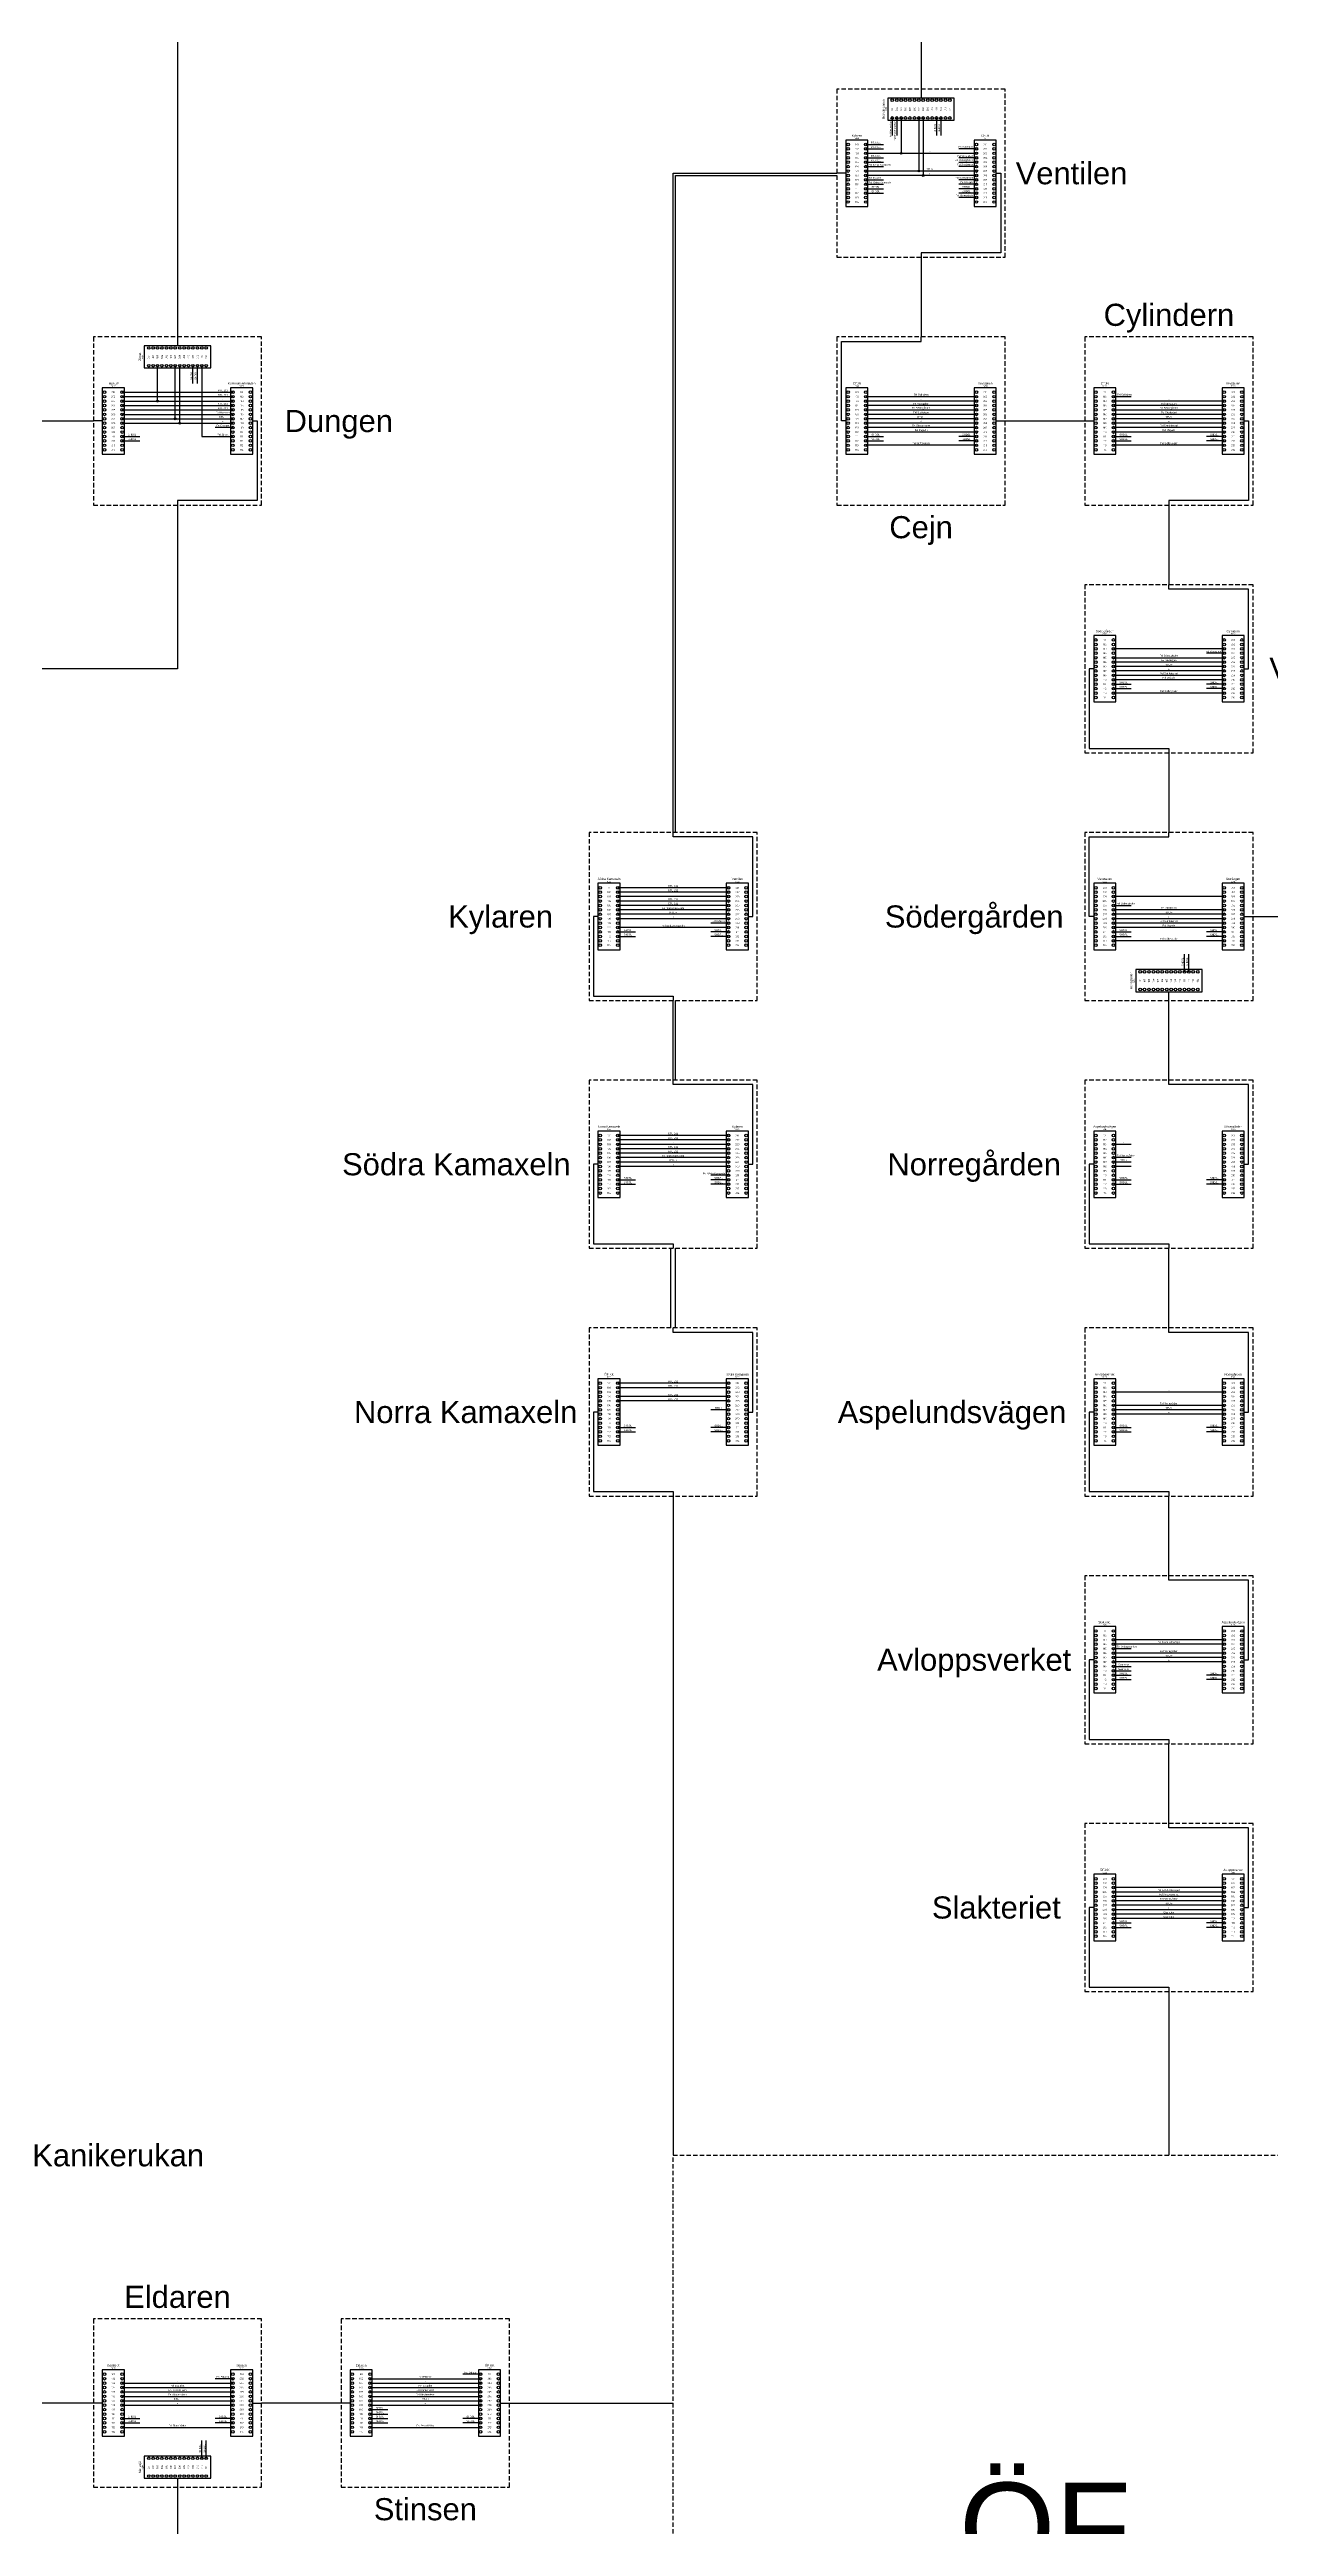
# Model space of a CAD drawing. Header units: millimetres. Extents: x -2095 to 4, y -833 to 1125.
# Drawn here: x -1035 to -759, y -106 to 454 of the extents above; entities that cross this region are included whole.
import ezdxf
from ezdxf.enums import TextEntityAlignment as Align

# ---------------------------------------------------------------- set-up
doc = ezdxf.new("R2010")
doc.units = ezdxf.units.MM
doc.header["$MEASUREMENT"] = 0
doc.linetypes.add('DASHEDX2', pattern=[1.5, 1, -0.5])
for name, color, linetype in [('FEL', 1, 'Continuous'), ('FELSIGNAL KABEL', 1, 'Continuous'), ('Infotext', 7, 'Continuous'), ('Linje', 7, 'Continuous'), ('MINUS', 7, 'Continuous'), ('Ovrigt', 7, 'Continuous'), ('Plint', 7, 'Continuous'), ('PLUS', 7, 'Continuous'), ('RTU KABEL', 5, 'Continuous'), ('RTU+', 7, 'Continuous'), ('RTU211', 5, 'Continuous'), ('SENEA', 3, 'Continuous'), ('Station', 7, 'DASHEDX2')]:
    doc.layers.add(name, color=color, linetype=linetype)
doc.styles.add('plintnummer', font='iso.shx')
doc.styles.get("Standard").update_dxf_attribs({"font": 'arial.ttf'})

# ---------------------------------------------------------------- blocks, each defined once
blk = doc.blocks.new('stn4')
blk.add_lwpolyline([(-19, -19), (19, -19), (19, 19), (-19, 19)], close=True)
blk.add_attdef('STATIONSNAMN', text='', height=5).set_placement((0, -24), align=Align.MIDDLE_CENTER)
blk = doc.blocks.new('fstn')
blk.add_lwpolyline([(0, 168), (168, 168), (168, 0), (0, 0)], close=True)
blk.add_attdef('FÖRDELNINGSSTATION', text='', height=20).set_placement((84, 84), align=Align.MIDDLE_CENTER)
blk = doc.blocks.new('*U4')
for p, q in [((5, 15), (0, 15)), ((0, 15), (0, 0)), ((5, 0), (5, 15)), ((0, 0), (5, 0))]:
    blk.add_line(p, q)
for centre in [(0.5, 14), (0.5, 13), (0.5, 12), (0.5, 11), (4.5, 14), (4.5, 13), (4.5, 12), (4.5, 11), (0.5, 10), (0.5, 9), (0.5, 8), (0.5, 7), (0.5, 6), (4.5, 10), (4.5, 9), (4.5, 8), (4.5, 7), (4.5, 6), (0.5, 5), (0.5, 4), (0.5, 3), (0.5, 2), (0.5, 1), (4.5, 5), (4.5, 4), (4.5, 3), (4.5, 2), (4.5, 1)]:
    blk.add_circle(centre, 0.3)
at = {"lineweight": 5, "char_height": 0.4, "attachment_point": 5, "style": 'plintnummer'}
for s, insert in [('104', (2.5, 11)), ('103', (2.5, 12)), ('102', (2.5, 13)), ('101', (2.5, 14)), ('108', (2.5, 7)), ('105', (2.5, 10)), ('106', (2.5, 9)), ('107', (2.5, 8)), ('109', (2.5, 6)), ('114', (2.5, 1)), ('110', (2.5, 5)), ('112', (2.5, 3)), ('113', (2.5, 2)), ('111', (2.5, 4))]:
    blk.add_mtext_dynamic_manual_height_columns(s, width=1.4076, gutter_width=1, heights=[0], dxfattribs=dict(at, insert=insert))
for tag, height, p in [('KABELNUMMER', 0.3, (2.5, 15.4)), ('TILL', 0.5, (2.5, 16))]:
    blk.add_attdef(tag, text='', height=height).set_placement(p, align=Align.MIDDLE_CENTER)
blk = doc.blocks.new('*U5')
for p, q in [((5, 15), (0, 15)), ((0, 15), (0, 0)), ((5, 0), (5, 15)), ((0, 0), (5, 0))]:
    blk.add_line(p, q)
for centre in [(0.5, 14), (0.5, 13), (0.5, 12), (0.5, 11), (4.5, 14), (4.5, 13), (4.5, 12), (4.5, 11), (0.5, 10), (0.5, 9), (0.5, 8), (0.5, 7), (0.5, 6), (4.5, 10), (4.5, 9), (4.5, 8), (4.5, 7), (4.5, 6), (0.5, 5), (0.5, 4), (0.5, 3), (0.5, 2), (0.5, 1), (4.5, 5), (4.5, 4), (4.5, 3), (4.5, 2), (4.5, 1)]:
    blk.add_circle(centre, 0.3)
at = {"lineweight": 5, "char_height": 0.4, "attachment_point": 5, "style": 'plintnummer'}
for s, insert in [('204', (2.5, 11)), ('203', (2.5, 12)), ('202', (2.5, 13)), ('201', (2.5, 14)), ('208', (2.5, 7)), ('205', (2.5, 10)), ('206', (2.5, 9)), ('207', (2.5, 8)), ('209', (2.5, 6)), ('214', (2.5, 1)), ('210', (2.5, 5)), ('212', (2.5, 3)), ('213', (2.5, 2)), ('211', (2.5, 4))]:
    blk.add_mtext_dynamic_manual_height_columns(s, width=1.4076, gutter_width=1, heights=[0], dxfattribs=dict(at, insert=insert))
for tag, height, p in [('KABELNUMMER', 0.3, (2.5, 15.4)), ('TILL', 0.5, (2.5, 16))]:
    blk.add_attdef(tag, text='', height=height).set_placement(p, align=Align.MIDDLE_CENTER)
blk = doc.blocks.new('*U8')
for p, q in [((5, 15), (0, 15)), ((0, 15), (0, 0)), ((5, 0), (5, 15)), ((0, 0), (5, 0))]:
    blk.add_line(p, q)
for centre in [(0.5, 14), (0.5, 13), (0.5, 12), (0.5, 11), (4.5, 14), (4.5, 13), (4.5, 12), (4.5, 11), (0.5, 10), (0.5, 9), (0.5, 8), (0.5, 7), (0.5, 6), (4.5, 10), (4.5, 9), (4.5, 8), (4.5, 7), (4.5, 6), (0.5, 5), (0.5, 4), (0.5, 3), (0.5, 2), (0.5, 1), (4.5, 5), (4.5, 4), (4.5, 3), (4.5, 2), (4.5, 1)]:
    blk.add_circle(centre, 0.3)
at = {"lineweight": 5, "char_height": 0.4, "attachment_point": 5, "style": 'plintnummer'}
for s, insert in [('304', (2.5, 11)), ('302', (2.5, 13)), ('303', (2.5, 12)), ('301', (2.5, 14)), ('308', (2.5, 7)), ('309', (2.5, 6)), ('305', (2.5, 10)), ('306', (2.5, 9)), ('307', (2.5, 8)), ('314', (2.5, 1)), ('313', (2.5, 2)), ('310', (2.5, 5)), ('312', (2.5, 3)), ('311', (2.5, 4))]:
    blk.add_mtext_dynamic_manual_height_columns(s, width=1.4076, gutter_width=1, heights=[0], dxfattribs=dict(at, insert=insert))
for tag, height, p in [('KABELNUMMER', 0.3, (2.5, 15.4)), ('TILL', 0.5, (2.5, 16))]:
    blk.add_attdef(tag, text='', height=height).set_placement(p, align=Align.MIDDLE_CENTER)
blk = doc.blocks.new('bygel')
h = blk.add_hatch(color=256)
h.dxf.hatch_style = 1
h.paths.add_polyline_path([(0.2, 0, 1), (-0.2, 0, 1)])
blk.add_circle((0, 0), 0.2)

msp = doc.modelspace()

# ---------------------------------------------------------------- linework, layer by layer
at = {"layer": 'FEL'}
for points in [[(-844.24, 438.49), (-844.24, 434.49)], [(-843.24, 438.49), (-843.24, 434.49)], [(-825.24, 431.49), (-829.24, 431.49)], [(-850.24, 427.49), (-846.24, 427.49)], [(-825.24, 429.49), (-829.24, 429.49)], [(-829.24, 428.49), (-825.24, 428.49)], [(-825.24, 427.49), (-829.24, 427.49)], [(-850.24, 424.49), (-846.24, 424.49)], [(-850.24, 423.49), (-846.24, 423.49)], [(-825.24, 424.49), (-829.24, 424.49)], [(-825.24, 423.49), (-829.24, 423.49)], [(-825.24, 420.49), (-829.24, 420.49)], [(-1000.24, 382.49), (-1000.24, 366.49), (-993.24, 366.49)], [(-850.24, 375.49), (-825.24, 375.49)], [(-794.24, 375.49), (-790.24, 375.49)], [(-1018.24, 371.49), (-993.24, 371.49)], [(-825.24, 373.49), (-850.24, 373.49)], [(-850.24, 372.49), (-825.24, 372.49)], [(-825.24, 371.49), (-850.24, 371.49)], [(-769.24, 373.49), (-794.24, 373.49)], [(-794.24, 372.49), (-769.24, 372.49)], [(-769.24, 371.49), (-794.24, 371.49)], [(-993.24, 368.49), (-997.24, 368.49)], [(-825.24, 368.49), (-850.24, 368.49)], [(-825.24, 367.49), (-850.24, 367.49)], [(-825.24, 364.49), (-850.24, 364.49)], [(-769.24, 368.49), (-794.24, 368.49)], [(-769.24, 367.49), (-794.24, 367.49)], [(-769.24, 364.49), (-794.24, 364.49)], [(-794.24, 316.49), (-769.24, 316.49)], [(-769.24, 315.49), (-794.24, 315.49)], [(-769.24, 317.49), (-773.24, 317.49)], [(-769.24, 312.49), (-794.24, 312.49)], [(-769.24, 311.49), (-794.24, 311.49)], [(-769.24, 308.49), (-794.24, 308.49)], [(-881.24, 259.49), (-906.24, 259.49)], [(-794.24, 260.49), (-790.24, 260.49)], [(-769.24, 259.49), (-794.24, 259.49)], [(-881.24, 255.49), (-906.24, 255.49)], [(-881.24, 256.49), (-885.24, 256.49)], [(-769.24, 256.49), (-794.24, 256.49)], [(-769.24, 255.49), (-794.24, 255.49)], [(-769.24, 252.49), (-794.24, 252.49)], [(-881.24, 203.49), (-906.24, 203.49)], [(-790.24, 203.49), (-794.24, 203.49)], [(-881.24, 199.49), (-885.24, 199.49)], [(-769.24, 147.49), (-794.24, 147.49)], [(-769.24, 93.49), (-794.24, 93.49)], [(-790.24, 92.49), (-794.24, 92.49)], [(-769.24, 91.49), (-794.24, 91.49)], [(-769.24, 37.49), (-794.24, 37.49)], [(-769.24, 36.49), (-794.24, 36.49)], [(-769.24, 35.49), (-794.24, 35.49)], [(-993.24, -72.51), (-997.24, -72.51)], [(-962.24, -72.51), (-937.24, -72.51)], [(-937.24, -71.51), (-941.24, -71.51)], [(-1018.24, -74.51), (-993.24, -74.51)], [(-1018.24, -75.51), (-993.24, -75.51)], [(-1018.24, -76.51), (-993.24, -76.51)], [(-962.24, -74.51), (-937.24, -74.51)], [(-962.24, -75.51), (-937.24, -75.51)], [(-962.24, -76.51), (-937.24, -76.51)], [(-1018.24, -83.51), (-993.24, -83.51)], [(-962.24, -83.51), (-937.24, -83.51)]]:
    msp.add_lwpolyline(points, dxfattribs=at)
at = {"layer": 'FELSIGNAL KABEL'}
for points in [[(-893.74, 276.99), (-893.74, 425.99), (-856.74, 425.99)], [(-837.74, 406.99), (-837.74, 388.99)], [(-818.74, 369.99), (-800.74, 369.99)], [(-781.74, 350.99), (-781.74, 332.99)], [(-781.74, 294.99), (-781.74, 276.99)], [(-762.74, 257.99), (-688.74, 257.99)], [(-893.74, 220.99), (-893.74, 238.99)], [(-894.24, 164.99), (-894.24, 182.99)], [(-781.74, 164.99), (-781.74, 182.99)], [(-781.74, 108.99), (-781.74, 126.99)], [(-781.74, 52.99), (-781.74, 70.99)], [(-781.74, 14.99), (-781.74, -22.01)]]:
    msp.add_lwpolyline(points, dxfattribs=at)
at = {"layer": 'Linje'}
for points in [[(-837.74, 574.99), (-837.74, 444.99)], [(-1005.74, 462.99), (-1005.74, 388.99)], [(-837.74, 444.99), (-837.74, 442.99)], [(-854.74, 425.99), (-856.74, 425.99)], [(-820.74, 425.99), (-819.74, 425.99), (-819.74, 407.99), (-837.74, 407.99), (-837.74, 406.99)], [(-1005.74, 388.99), (-1005.74, 386.99)], [(-854.74, 369.99), (-855.74, 369.99), (-855.74, 387.99), (-837.74, 387.99), (-837.74, 388.99)], [(-1098.74, 369.99), (-1024.74, 369.99)], [(-1022.74, 369.99), (-1024.74, 369.99)], [(-988.74, 369.99), (-987.74, 369.99), (-987.74, 351.99), (-1005.74, 351.99), (-1005.74, 350.99)], [(-820.74, 369.99), (-818.74, 369.99)], [(-800.74, 369.99), (-798.74, 369.99)], [(-764.74, 369.99), (-763.74, 369.99), (-763.74, 351.99), (-781.74, 351.99), (-781.74, 350.99)], [(-1005.74, 350.99), (-1005.74, 313.99), (-1098.74, 313.99)], [(-764.74, 313.99), (-763.74, 313.99), (-763.74, 331.99), (-781.74, 331.99), (-781.74, 332.99)], [(-798.74, 313.99), (-799.74, 313.99), (-799.74, 295.99), (-781.74, 295.99), (-781.74, 294.99)], [(-876.74, 257.99), (-875.74, 257.99), (-875.74, 275.99), (-893.74, 275.99), (-893.74, 276.99)], [(-798.74, 257.99), (-799.74, 257.99), (-799.74, 275.99), (-781.74, 275.99), (-781.74, 276.99)], [(-910.74, 257.99), (-911.74, 257.99), (-911.74, 239.99), (-893.74, 239.99), (-893.74, 238.99)], [(-764.74, 257.99), (-762.74, 257.99)], [(-781.74, 238.99), (-781.74, 240.99)], [(-781.74, 220.99), (-781.74, 238.99)], [(-876.74, 201.99), (-875.74, 201.99), (-875.74, 219.99), (-893.74, 219.99), (-893.74, 220.99)], [(-764.74, 201.99), (-763.74, 201.99), (-763.74, 219.99), (-781.74, 219.99), (-781.74, 220.99)], [(-910.74, 201.99), (-911.74, 201.99), (-911.74, 183.99), (-893.74, 183.99), (-893.74, 182.99)], [(-798.74, 201.99), (-799.74, 201.99), (-799.74, 183.99), (-781.74, 183.99), (-781.74, 182.99)], [(-876.74, 145.99), (-875.74, 145.99), (-875.74, 163.99), (-893.74, 163.99), (-893.74, 164.99)], [(-764.74, 145.99), (-763.74, 145.99), (-763.74, 163.99), (-781.74, 163.99), (-781.74, 164.99)], [(-910.74, 145.99), (-911.74, 145.99), (-911.74, 127.99), (-893.74, 127.99), (-893.74, 126.99)], [(-798.74, 145.99), (-799.74, 145.99), (-799.74, 127.99), (-781.74, 127.99), (-781.74, 126.99)], [(-764.74, 89.99), (-763.74, 89.99), (-763.74, 107.99), (-781.74, 107.99), (-781.74, 108.99)], [(-798.74, 89.99), (-799.74, 89.99), (-799.74, 71.99), (-781.74, 71.99), (-781.74, 70.99)], [(-764.74, 33.99), (-763.74, 33.99), (-763.74, 51.99), (-781.74, 51.99), (-781.74, 52.99)], [(-798.74, 33.99), (-799.74, 33.99), (-799.74, 15.99), (-781.74, 15.99), (-781.74, 14.99)], [(-1024.74, -78.01), (-1042.74, -78.01)], [(-1022.74, -78.01), (-1024.74, -78.01)], [(-1005.74, -78.01), (-1005.74, -78.01)], [(-988.74, -78.01), (-986.74, -78.01)], [(-968.74, -78.01), (-986.74, -78.01)], [(-966.74, -78.01), (-968.74, -78.01)], [(-949.74, -78.01), (-949.74, -78.01)], [(-932.74, -78.01), (-930.74, -78.01)], [(-930.74, -78.01), (-893.74, -78.01)], [(-1005.74, -95.01), (-1005.74, -97.01)], [(-1005.74, -97.01), (-1005.74, -115.01)]]:
    msp.add_lwpolyline(points, dxfattribs=at)
for points in [[(-1005.74, 369.99), (-1005.74, 369.99)], [(-837.74, 369.99), (-837.74, 369.99)]]:
    msp.add_lwpolyline(points, close=True, dxfattribs=at)
at = {"layer": 'MINUS'}
for points in [[(-842.24, 438.49), (-842.24, 430.49)], [(-825.24, 430.49), (-850.24, 430.49)], [(-1010.24, 374.49), (-1010.24, 382.49)], [(-1018.24, 374.49), (-993.23, 374.49)], [(-825.24, 374.49), (-850.24, 374.49)], [(-769.24, 374.49), (-794.24, 374.49)], [(-769.24, 318.49), (-794.24, 318.49)], [(-881.24, 262.49), (-906.24, 262.49)], [(-769.24, 262.49), (-794.24, 262.49)], [(-881.24, 206.49), (-906.24, 206.49)], [(-790.24, 206.49), (-794.24, 206.49)], [(-769.24, 150.49), (-794.24, 150.49)], [(-769.24, 94.49), (-794.24, 94.49)], [(-769.24, 38.49), (-794.24, 38.49)], [(-1018.24, -73.51), (-993.23, -73.51)], [(-962.24, -73.51), (-937.23, -73.51)]]:
    msp.add_lwpolyline(points, dxfattribs=at)
at = {"layer": 'Ovrigt'}
for points in [[(-794.24, 88.49), (-790.24, 88.49)], [(-794.24, 87.49), (-790.24, 87.49)], [(-769.24, 32.49), (-794.24, 32.49)], [(-769.24, 31.49), (-794.24, 31.49)]]:
    msp.add_lwpolyline(points, dxfattribs=at)
at = {"layer": 'PLUS'}
for points in [[(-837.24, 438.49), (-837.24, 425.49)], [(-825.24, 425.49), (-850.24, 425.49)], [(-1005.24, 369.49), (-1005.24, 382.49)], [(-1018.24, 369.49), (-993.23, 369.49)], [(-825.24, 369.49), (-850.24, 369.49)], [(-769.24, 369.49), (-794.24, 369.49)], [(-769.24, 313.49), (-794.24, 313.49)], [(-881.24, 257.49), (-906.24, 257.49)], [(-769.24, 257.49), (-794.24, 257.49)], [(-881.24, 201.49), (-906.24, 201.49)], [(-790.24, 201.49), (-794.24, 201.49)], [(-769.24, 145.49), (-794.24, 145.49)], [(-769.24, 89.49), (-794.24, 89.49)], [(-769.24, 33.49), (-794.24, 33.49)], [(-1018.24, -78.51), (-993.23, -78.51)], [(-962.24, -78.51), (-937.23, -78.51)]]:
    msp.add_lwpolyline(points, dxfattribs=at)
at = {"layer": 'RTU KABEL'}
for points in [[(-893.24, 276.99), (-893.24, 425.49), (-856.74, 425.49)], [(-893.24, 220.99), (-893.24, 238.99)], [(-893.24, 164.99), (-893.24, 182.99)], [(-893.74, 126.99), (-893.74, -22.01)]]:
    msp.add_lwpolyline(points, dxfattribs=at)
at = {"layer": 'RTU+'}
for points in [[(-838.24, 438.49), (-838.24, 426.49)], [(-825.24, 426.49), (-850.24, 426.49)], [(-1006.24, 370.49), (-1006.24, 382.49)], [(-1018.24, 370.49), (-993.23, 370.49)], [(-825.24, 370.49), (-850.24, 370.49)], [(-769.24, 370.49), (-794.24, 370.49)], [(-769.24, 314.49), (-794.24, 314.49)], [(-881.24, 258.49), (-906.24, 258.49)], [(-769.24, 258.49), (-794.24, 258.49)], [(-881.24, 202.49), (-906.24, 202.49)], [(-790.24, 202.49), (-794.24, 202.49)], [(-881.24, 146.49), (-885.24, 146.49)], [(-769.24, 146.49), (-794.24, 146.49)], [(-769.24, 90.49), (-794.24, 90.49)], [(-769.24, 34.49), (-794.24, 34.49)], [(-1018.24, -77.51), (-993.23, -77.51)], [(-962.24, -77.51), (-937.23, -77.51)]]:
    msp.add_lwpolyline(points, dxfattribs=at)
at = {"layer": 'RTU211'}
for points in [[(-850.24, 432.49), (-846.24, 432.49)], [(-850.24, 431.49), (-846.24, 431.49)], [(-850.24, 429.49), (-846.24, 429.49)], [(-850.24, 428.49), (-846.24, 428.49)], [(-1018.24, 376.49), (-993.24, 376.49)], [(-1018.24, 375.49), (-993.24, 375.49)], [(-1018.24, 373.49), (-993.24, 373.49)], [(-1018.24, 372.49), (-993.24, 372.49)], [(-881.24, 264.49), (-906.24, 264.49)], [(-881.24, 263.49), (-906.24, 263.49)], [(-881.24, 261.49), (-906.24, 261.49)], [(-881.24, 260.49), (-906.24, 260.49)], [(-881.24, 208.49), (-906.24, 208.49)], [(-881.24, 207.49), (-906.24, 207.49)], [(-881.24, 205.49), (-906.24, 205.49)], [(-881.24, 204.49), (-906.24, 204.49)], [(-881.24, 152.49), (-906.24, 152.49)], [(-881.24, 151.49), (-906.24, 151.49)], [(-881.24, 149.49), (-906.24, 149.49)], [(-881.24, 148.49), (-906.24, 148.49)]]:
    msp.add_lwpolyline(points, dxfattribs=at)
at = {"layer": 'SENEA'}
for points in [[(-834.24, 438.49), (-834.24, 434.49)], [(-833.24, 438.49), (-833.24, 434.49)], [(-850.24, 422.49), (-846.24, 422.49)], [(-850.24, 421.49), (-846.24, 421.49)], [(-825.24, 422.49), (-829.24, 422.49)], [(-825.24, 421.49), (-829.24, 421.49)], [(-1002.24, 378.49), (-1002.24, 382.49)], [(-1001.24, 378.49), (-1001.24, 382.49)], [(-1018.24, 366.49), (-1014.24, 366.49)], [(-1018.24, 365.49), (-1014.24, 365.49)], [(-850.24, 366.49), (-846.24, 366.49)], [(-850.24, 365.49), (-846.24, 365.49)], [(-825.24, 366.49), (-829.24, 366.49)], [(-825.24, 365.49), (-829.24, 365.49)], [(-794.24, 366.49), (-790.24, 366.49)], [(-794.24, 365.49), (-790.24, 365.49)], [(-769.24, 366.49), (-773.24, 366.49)], [(-769.24, 365.49), (-773.24, 365.49)], [(-794.24, 310.49), (-790.24, 310.49)], [(-794.24, 309.49), (-790.24, 309.49)], [(-769.24, 310.49), (-773.24, 310.49)], [(-769.24, 309.49), (-773.24, 309.49)], [(-906.24, 254.49), (-902.24, 254.49)], [(-906.24, 253.49), (-902.24, 253.49)], [(-881.24, 254.49), (-885.24, 254.49)], [(-881.24, 253.49), (-885.24, 253.49)], [(-794.24, 254.49), (-790.24, 254.49)], [(-794.24, 253.49), (-790.24, 253.49)], [(-769.24, 254.49), (-773.24, 254.49)], [(-769.24, 253.49), (-773.24, 253.49)], [(-778.24, 245.49), (-778.24, 249.49)], [(-777.24, 245.49), (-777.24, 249.49)], [(-906.24, 198.49), (-902.24, 198.49)], [(-906.24, 197.49), (-902.24, 197.49)], [(-881.24, 198.49), (-885.24, 198.49)], [(-881.24, 197.49), (-885.24, 197.49)], [(-794.24, 198.49), (-790.24, 198.49)], [(-794.24, 197.49), (-790.24, 197.49)], [(-769.24, 198.49), (-773.24, 198.49)], [(-769.24, 197.49), (-773.24, 197.49)], [(-906.24, 142.49), (-902.24, 142.49)], [(-906.24, 141.49), (-902.24, 141.49)], [(-881.24, 142.49), (-885.24, 142.49)], [(-881.24, 141.49), (-885.24, 141.49)], [(-794.24, 142.49), (-790.24, 142.49)], [(-794.24, 141.49), (-790.24, 141.49)], [(-769.24, 142.49), (-773.24, 142.49)], [(-769.24, 141.49), (-773.24, 141.49)], [(-794.24, 86.49), (-790.24, 86.49)], [(-794.24, 85.49), (-790.24, 85.49)], [(-769.24, 86.49), (-773.24, 86.49)], [(-769.24, 85.49), (-773.24, 85.49)], [(-794.24, 30.49), (-790.24, 30.49)], [(-794.24, 29.49), (-790.24, 29.49)], [(-769.24, 30.49), (-773.24, 30.49)], [(-769.24, 29.49), (-773.24, 29.49)], [(-1018.24, -81.51), (-1014.24, -81.51)], [(-1018.24, -82.51), (-1014.24, -82.51)], [(-993.24, -81.51), (-997.24, -81.51)], [(-993.24, -82.51), (-997.24, -82.51)], [(-962.24, -79.51), (-958.24, -79.51)], [(-962.24, -80.51), (-958.24, -80.51)], [(-962.24, -81.51), (-958.24, -81.51)], [(-962.24, -82.51), (-958.24, -82.51)], [(-937.24, -81.51), (-941.24, -81.51)], [(-937.24, -82.51), (-941.24, -82.51)], [(-1000.24, -90.51), (-1000.24, -86.51)], [(-999.24, -90.51), (-999.24, -86.51)]]:
    msp.add_lwpolyline(points, dxfattribs=at)

# ---------------------------------------------------------------- block references
at = {"layer": 'Linje', "rotation": 90.00000000000001}
msp.add_blockref('*U4', (-774.24, 240.99), dxfattribs=at).add_auto_attribs({'TILL': 'Norregården', 'KABELNUMMER': 'S250'})
at = {"layer": 'MINUS'}
for p in [(-842.24, 430.49), (-1010.24, 374.49)]:
    msp.add_blockref('bygel', p, dxfattribs=at)
at = {"layer": 'Plint', "rotation": 90.00000000000001}
for p, values in [((-830.24, 437.99), {'TILL': 'Brandmannen', 'KABELNUMMER': 'S150'}), ((-998.24, 381.99), {'TILL': 'Järnet', 'KABELNUMMER': 'S437'}), ((-998.24, -95.01), {'TILL': 'Mariesjö', 'KABELNUMMER': 'S204'})]:
    msp.add_blockref('*U8', p, dxfattribs=at).add_auto_attribs(values)
at = {"layer": 'Plint'}
for name, p, values in [('*U4', (-854.74, 418.49), {'TILL': 'Kylaren', 'KABELNUMMER': 'S152'}), ('*U5', (-825.74, 418.49), {'TILL': 'CEJN', 'KABELNUMMER': 'S'}), ('*U5', (-1022.74, 362.49), {'TILL': 'Hasslum', 'KABELNUMMER': 'S162'}), ('*U4', (-993.74, 362.49), {'TILL': 'Kommunverkstaden', 'KABELNUMMER': 'S424'}), ('*U4', (-854.74, 362.49), {'TILL': 'CEJN', 'KABELNUMMER': 'S160'}), ('*U5', (-825.74, 362.49), {'TILL': 'Vevstaken', 'KABELNUMMER': 'S250'}), ('*U4', (-798.74, 362.49), {'TILL': 'CEJN', 'KABELNUMMER': 'S160'}), ('*U5', (-769.74, 362.49), {'TILL': 'Vevstaken', 'KABELNUMMER': 'S250'}), ('*U4', (-798.74, 306.49), {'TILL': 'Södergården', 'KABELNUMMER': 'S423'}), ('*U5', (-769.74, 306.49), {'TILL': 'Cylindern', 'KABELNUMMER': 'S250'}), ('*U4', (-910.74, 250.49), {'TILL': 'Södra Kamaxeln', 'KABELNUMMER': 'S152'}), ('*U5', (-881.74, 250.49), {'TILL': 'Ventilen', 'KABELNUMMER': 'S122'}), ('*U5', (-798.74, 250.49), {'TILL': 'Vevstaken', 'KABELNUMMER': 'S339'}), ('*U8', (-769.74, 250.49), {'TILL': 'Storängen', 'KABELNUMMER': 'S341'}), ('*U4', (-910.74, 194.49), {'TILL': 'Norra Kamaxeln', 'KABELNUMMER': 'S152'}), ('*U5', (-881.74, 194.49), {'TILL': 'Kylaren', 'KABELNUMMER': 'S390'}), ('*U4', (-798.74, 194.49), {'TILL': 'Aspelundsvägen', 'KABELNUMMER': 'S81'}), ('*U5', (-769.74, 194.49), {'TILL': 'Södergården', 'KABELNUMMER': 'S250'}), ('*U4', (-910.74, 138.49), {'TILL': 'ÖF-KK', 'KABELNUMMER': 'S666'}), ('*U5', (-881.74, 138.49), {'TILL': 'Södra Kamaxeln', 'KABELNUMMER': 'S668'}), ('*U4', (-798.74, 138.49), {'TILL': 'Avloppsverket', 'KABELNUMMER': 'S138'}), ('*U5', (-769.74, 138.49), {'TILL': 'Norregården', 'KABELNUMMER': 'S296'}), ('*U4', (-798.74, 82.49), {'TILL': 'Slakteriet', 'KABELNUMMER': 'S36'}), ('*U5', (-769.74, 82.49), {'TILL': 'Aspelundsvägen', 'KABELNUMMER': 'S138'}), ('*U5', (-798.74, 26.49), {'TILL': 'ÖF-KK', 'KABELNUMMER': 'S355'}), ('*U4', (-769.74, 26.49), {'TILL': 'Avloppsverket', 'KABELNUMMER': 'S36'}), ('*U4', (-1022.74, -85.51), {'TILL': 'Bostället', 'KABELNUMMER': 'S136'}), ('*U5', (-993.74, -85.51), {'TILL': 'Stinsen', 'KABELNUMMER': 'S152'}), ('*U4', (-966.74, -85.51), {'TILL': 'Eldaren', 'KABELNUMMER': 'S426'}), ('*U5', (-937.74, -85.51), {'TILL': 'ÖF-KK', 'KABELNUMMER': 'S152'})]:
    msp.add_blockref(name, p, dxfattribs=at).add_auto_attribs(values)
at = {"layer": 'PLUS'}
for p in [(-837.24, 425.49), (-1005.24, 369.49)]:
    msp.add_blockref('bygel', p, dxfattribs=at)
at = {"layer": 'RTU+'}
for p in [(-838.24, 426.49), (-1006.24, 370.49)]:
    msp.add_blockref('bygel', p, dxfattribs=at)
at = {"layer": 'Station'}
ref = msp.add_blockref('stn4', (-837.74, 425.99), dxfattribs=at)
ref.add_attrib('STATIONSNAMN', 'Ventilen', dxfattribs={"layer": '0', "height": 5}).set_placement((-803.74, 425.99), align=Align.MIDDLE_CENTER)
ref = msp.add_blockref('stn4', (-781.74, 369.99), dxfattribs=at)
ref.add_attrib('STATIONSNAMN', 'Cylindern', dxfattribs={"layer": '0', "height": 5}).set_placement((-781.74, 393.99), align=Align.MIDDLE_CENTER)
ref = msp.add_blockref('stn4', (-1005.74, 369.99), dxfattribs=at)
ref.add_attrib('STATIONSNAMN', 'Dungen', dxfattribs={"layer": '0', "height": 5}).set_placement((-969.29, 369.99), align=Align.MIDDLE_CENTER)
for name, p, values in [('stn4', (-837.74, 369.99), {'STATIONSNAMN': 'Cejn'}), ('fstn', (-893.74, -190.01), {'FÖRDELNINGSSTATION': 'ÖF'}), ('stn4', (-949.74, -78.01), {'STATIONSNAMN': 'Stinsen'})]:
    msp.add_blockref(name, p, dxfattribs=at).add_auto_attribs(values)
ref = msp.add_blockref('stn4', (-781.74, 313.99), dxfattribs=at)
ref.add_attrib('STATIONSNAMN', 'Vevstaken', dxfattribs={"layer": '0', "height": 5}).set_placement((-742.74, 313.99), align=Align.MIDDLE_CENTER)
ref = msp.add_blockref('stn4', (-893.74, 257.99), dxfattribs=at)
ref.add_attrib('STATIONSNAMN', 'Kylaren', dxfattribs={"layer": '0', "height": 5}).set_placement((-932.74, 257.99), align=Align.MIDDLE_CENTER)
ref = msp.add_blockref('stn4', (-781.74, 257.99), dxfattribs=at)
ref.add_attrib('STATIONSNAMN', 'Södergården', dxfattribs={"layer": '0', "height": 5}).set_placement((-825.74, 257.99), align=Align.MIDDLE_CENTER)
ref = msp.add_blockref('stn4', (-893.74, 201.99), dxfattribs=at)
ref.add_attrib('STATIONSNAMN', 'Södra Kamaxeln', dxfattribs={"layer": '0', "height": 5}).set_placement((-942.74, 201.99), align=Align.MIDDLE_CENTER)
ref = msp.add_blockref('stn4', (-781.74, 201.99), dxfattribs=at)
ref.add_attrib('STATIONSNAMN', 'Norregården', dxfattribs={"layer": '0', "height": 5}).set_placement((-825.74, 201.99), align=Align.MIDDLE_CENTER)
ref = msp.add_blockref('stn4', (-893.74, 145.99), dxfattribs=at)
ref.add_attrib('STATIONSNAMN', 'Norra Kamaxeln', dxfattribs={"layer": '0', "height": 5}).set_placement((-940.63, 145.99), align=Align.MIDDLE_CENTER)
ref = msp.add_blockref('stn4', (-781.74, 145.99), dxfattribs=at)
ref.add_attrib('STATIONSNAMN', 'Aspelundsvägen', dxfattribs={"layer": '0', "height": 5}).set_placement((-830.74, 145.99), align=Align.MIDDLE_CENTER)
ref = msp.add_blockref('stn4', (-781.74, 89.99), dxfattribs=at)
ref.add_attrib('STATIONSNAMN', 'Avloppsverket', dxfattribs={"layer": '0', "height": 5}).set_placement((-825.74, 89.99), align=Align.MIDDLE_CENTER)
ref = msp.add_blockref('stn4', (-781.74, 33.99), dxfattribs=at)
ref.add_attrib('STATIONSNAMN', 'Slakteriet', dxfattribs={"layer": '0', "height": 5}).set_placement((-820.74, 33.99), align=Align.MIDDLE_CENTER)
ref = msp.add_blockref('stn4', (-1061.74, -22.01), dxfattribs=at)
ref.add_attrib('STATIONSNAMN', 'Kanikerukan', dxfattribs={"layer": '0', "height": 5}).set_placement((-1019.14, -22.01), align=Align.MIDDLE_CENTER)
ref = msp.add_blockref('stn4', (-1005.74, -78.01), dxfattribs=at)
ref.add_attrib('STATIONSNAMN', 'Eldaren', dxfattribs={"layer": '0', "height": 5}).set_placement((-1005.74, -54.01), align=Align.MIDDLE_CENTER)

# ---------------------------------------------------------------- texts
at = {"layer": 'Infotext', "char_height": 0.4, "attachment_point": 5, "rotation": 90}
for s, width, insert in [('Fel Karusellen', 3.887, (-844.64, 435.99)), ('Fel Brandmannen', 5.5517, (-843.64, 435.57)), ('SHDSL', 3.887, (-834.64, 436.24)), ('SHDSL', 3.887, (-833.64, 436.24)), ('SHDSL', 3.887, (-1002.64, 380.24)), ('SHDSL', 3.887, (-1001.64, 380.24)), ('SHDSL', 3.887, (-778.64, 247.74)), ('SHDSL', 3.887, (-777.64, 247.74)), ('SHDSL', 3.887, (-1000.64, -88.26)), ('SHDSL', 3.887, (-999.64, -88.26))]:
    msp.add_mtext_dynamic_manual_height_columns(s, width=width, gutter_width=1, heights=[0], dxfattribs=dict(at, insert=insert))
at = {"layer": 'Infotext', "char_height": 0.4, "attachment_point": 5}
for s, width, insert in [('RTU 211', 3.887, (-847.99, 432.89)), ('RTU 211', 3.887, (-847.99, 431.89)), ('Fel Cylindern', 3.887, (-827.63, 431.89)), ('Fel Norra Kamaxeln', 6.2777, (-847.08, 427.89)), ('RTU 211', 3.887, (-847.99, 429.89)), ('RTU 211', 3.887, (-847.99, 428.89)), ('RTU +', 3.887, (-835.74, 426.89)), ('+', 3.887, (-835.74, 425.89)), ('-', 3.887, (-835.74, 430.89)), ('Fel Södergården', 6.3401, (-828.07, 428.89)), ('Fel Storängen', 5.1495, (-827.8, 427.89)), ('Fel Vevstaken', 3.887, (-827.75, 429.89)), ('Fel Södra Kamaxeln', 5.5127, (-847.05, 423.89)), ('Fel Kylaren', 3.887, (-848.14, 424.89)), ('SHDSL', 3.887, (-847.99, 422.89)), ('SHDSL', 3.887, (-847.99, 421.89)), ('Fel Skinkatorpet', 5.2407, (-827.98, 424.89)), ('Fel Skiftnyckeln', 3.887, (-827.95, 420.89)), ('Fel Mejseln', 3.887, (-827.41, 423.89)), ('SHDSL', 3.887, (-827.49, 422.89)), ('SHDSL', 3.887, (-827.49, 421.89)), ('RTU 211', 3.887, (-995.49, 376.89)), ('RTU 211', 3.887, (-995.49, 375.89)), ('Fel Cylindern', 3.887, (-837.74, 375.89)), ('Fel Cylindern', 3.887, (-791.8, 375.89)), ('Fel Hasslum', 6.597, (-995.49, 371.89)), ('RTU 211', 3.887, (-995.49, 373.89)), ('RTU 211', 3.887, (-995.49, 372.89)), ('RTU +', 3.887, (-995.49, 370.89)), ('+', 3.887, (-995.49, 369.89)), ('-', 3.887, (-995.49, 374.89)), ('Fel Södergården', 6.3401, (-837.74, 372.89)), ('Fel Vevstaken', 3.887, (-837.74, 373.89)), ('Fel Storängen', 5.1495, (-837.74, 371.89)), ('RTU +', 3.887, (-837.74, 370.89)), ('+', 3.887, (-837.74, 369.89)), ('-', 3.887, (-837.74, 374.89)), ('Fel Södergården', 6.3401, (-781.74, 372.89)), ('Fel Vevstaken', 3.887, (-781.74, 373.89)), ('Fel Storängen', 5.1495, (-781.74, 371.89)), ('RTU +', 3.887, (-781.74, 370.89)), ('+', 3.887, (-781.74, 369.89)), ('-', 3.887, (-781.74, 374.89)), ('SHDSL', 3.887, (-1015.99, 366.89)), ('SHDSL', 3.887, (-1015.99, 365.89)), ('Fel Dungen', 6.597, (-995.49, 368.89)), ('Fel Järnet', 6.597, (-995.49, 366.89)), ('SHDSL', 3.887, (-847.99, 366.89)), ('SHDSL', 3.887, (-847.99, 365.89)), ('Fel Skinkatorpet', 5.2407, (-837.74, 368.89)), ('Fel Skiftnyckeln', 3.887, (-837.74, 364.89)), ('Fel Mejseln', 3.887, (-837.74, 367.89)), ('SHDSL', 3.887, (-827.49, 366.89)), ('SHDSL', 3.887, (-827.49, 365.89)), ('SHDSL', 3.887, (-791.99, 366.89)), ('SHDSL', 3.887, (-791.99, 365.89)), ('Fel Skinkatorpet', 5.2407, (-781.74, 368.89)), ('Fel Skiftnyckeln', 3.887, (-781.74, 364.89)), ('Fel Mejseln', 3.887, (-781.74, 367.89)), ('SHDSL', 3.887, (-771.49, 366.89)), ('SHDSL', 3.887, (-771.49, 365.89)), ('Fel Södergården', 6.3401, (-781.74, 316.89)), ('Fel Storängen', 5.1495, (-781.74, 315.89)), ('RTU +', 3.887, (-781.74, 314.89)), ('+', 3.887, (-781.74, 313.89)), ('-', 3.887, (-781.74, 318.89)), ('Fel Vevstaken', 3.887, (-771.67, 317.89)), ('SHDSL', 3.887, (-791.99, 310.89)), ('SHDSL', 3.887, (-791.99, 309.89)), ('Fel Skinkatorpet', 5.2407, (-781.74, 312.89)), ('Fel Skiftnyckeln', 3.887, (-781.74, 308.89)), ('Fel Mejseln', 3.887, (-781.74, 311.89)), ('SHDSL', 3.887, (-771.49, 310.89)), ('SHDSL', 3.887, (-771.49, 309.89)), ('RTU 211', 3.887, (-893.74, 264.89)), ('RTU 211', 3.887, (-893.74, 263.89)), ('Fel Norra Kamaxeln', 5.1495, (-893.74, 259.89)), ('RTU 211', 3.887, (-893.74, 261.89)), ('RTU 211', 3.887, (-893.74, 260.89)), ('RTU +', 3.887, (-893.74, 258.89)), ('+', 3.887, (-893.74, 257.89)), ('-', 3.887, (-893.74, 262.89)), ('Fel Södergården', 6.3401, (-791.46, 260.89)), ('Fel Storängen', 5.1495, (-781.74, 259.89)), ('RTU +', 3.887, (-781.74, 258.89)), ('+', 3.887, (-781.74, 257.89)), ('-', 3.887, (-781.74, 262.89)), ('SHDSL', 3.887, (-903.99, 254.89)), ('SHDSL', 3.887, (-903.99, 253.89)), ('Fel Södra Kamaxeln', 5.2804, (-893.74, 255.89)), ('Fel Kylaren', 3.887, (-883.49, 256.89)), ('SHDSL', 3.887, (-883.49, 254.89)), ('SHDSL', 3.887, (-883.49, 253.89)), ('SHDSL', 3.887, (-791.99, 254.89)), ('SHDSL', 3.887, (-791.99, 253.89)), ('Fel Skinkatorpet', 5.2407, (-781.74, 256.89)), ('Fel Skiftnyckeln', 3.887, (-781.74, 252.89)), ('Fel Mejseln', 3.887, (-781.74, 255.89)), ('SHDSL', 3.887, (-771.49, 254.89)), ('SHDSL', 3.887, (-771.49, 253.89)), ('RTU 211', 3.887, (-893.74, 208.89)), ('RTU 211', 3.887, (-893.74, 207.89)), ('Fel Norra Kamaxeln', 5.1495, (-893.74, 203.89)), ('RTU 211', 3.887, (-893.74, 205.89)), ('RTU 211', 3.887, (-893.74, 204.89)), ('RTU +', 3.887, (-893.74, 202.89)), ('+', 3.887, (-893.74, 201.89)), ('-', 3.887, (-893.74, 206.89)), ('Fel Norregården', 5.1495, (-791.45, 203.89)), ('RTU +', 3.887, (-791.98, 202.89)), ('+', 3.887, (-791.98, 201.89)), ('-', 3.887, (-791.98, 206.89)), ('SHDSL', 3.887, (-903.99, 198.89)), ('SHDSL', 3.887, (-903.99, 197.89)), ('Fel Södra Kamaxeln', 5.2804, (-884.51, 199.89)), ('SHDSL', 3.887, (-883.49, 198.89)), ('SHDSL', 3.887, (-883.49, 197.89)), ('SHDSL', 3.887, (-791.99, 198.89)), ('SHDSL', 3.887, (-791.99, 197.89)), ('SHDSL', 3.887, (-771.49, 198.89)), ('SHDSL', 3.887, (-771.49, 197.89)), ('RTU 211', 3.887, (-893.74, 152.89)), ('RTU 211', 3.887, (-893.74, 151.89)), ('RTU 211', 3.887, (-893.74, 149.89)), ('RTU 211', 3.887, (-893.74, 148.89)), ('RTU +', 3.887, (-883.49, 146.89)), ('Fel Norregården', 5.1495, (-781.74, 147.89)), ('RTU +', 3.887, (-781.74, 146.89)), ('+', 3.887, (-781.74, 145.89)), ('-', 3.887, (-781.74, 150.89)), ('SHDSL', 3.887, (-903.99, 142.89)), ('SHDSL', 3.887, (-903.99, 141.89)), ('SHDSL', 3.887, (-883.49, 142.89)), ('SHDSL', 3.887, (-883.49, 141.89)), ('SHDSL', 3.887, (-791.99, 142.89)), ('SHDSL', 3.887, (-791.99, 141.89)), ('SHDSL', 3.887, (-771.49, 142.89)), ('SHDSL', 3.887, (-771.49, 141.89)), ('Fel Avloppsverket', 5.846, (-791.29, 92.89)), ('Fel Aspelundsvägen', 5.8025, (-781.74, 93.89)), ('Fel Norregården', 5.1495, (-781.74, 91.89)), ('RTU +', 3.887, (-781.74, 90.89)), ('+', 3.887, (-781.74, 89.89)), ('-', 3.887, (-781.74, 94.89)), ('Gasmotor', 3.887, (-791.99, 88.89)), ('Gasmotor', 3.887, (-791.99, 87.89)), ('SHDSL', 3.887, (-791.99, 86.89)), ('SHDSL', 3.887, (-791.99, 85.89)), ('SHDSL', 3.887, (-771.49, 86.89)), ('SHDSL', 3.887, (-771.49, 85.89)), ('Fel Aspelundsvägen', 5.8025, (-781.74, 37.89)), ('Fel Avloppsverket', 5.846, (-781.74, 36.89)), ('Fel Norregården', 5.1495, (-781.74, 35.89)), ('RTU +', 3.887, (-781.74, 34.89)), ('+', 3.887, (-781.74, 33.89)), ('-', 3.887, (-781.74, 38.89)), ('SHDSL', 3.887, (-791.99, 30.89)), ('SHDSL', 3.887, (-791.99, 29.89)), ('Gasmotor', 3.887, (-781.74, 32.89)), ('Gasmotor', 3.887, (-781.74, 31.89)), ('SHDSL', 3.887, (-771.49, 30.89)), ('SHDSL', 3.887, (-771.49, 29.89)), ('Fel Eldaren', 3.887, (-995.49, -72.11)), ('Fel Eldaren', 6.0495, (-949.74, -72.11)), ('Fel Stinsen', 3.887, (-939.49, -71.11)), ('Fel Akademikern', 6.0495, (-1005.74, -76.11)), ('Fel Kanikerukan', 6.0495, (-1005.74, -75.11)), ('Fel Bostället', 6.0495, (-1005.74, -74.11)), ('RTU +', 3.887, (-1005.74, -77.11)), ('+', 3.887, (-1005.74, -78.11)), ('-', 3.887, (-1005.74, -73.11)), ('Fel Akademikern', 6.0495, (-949.74, -76.11)), ('Fel Kanikerukan', 6.0495, (-949.74, -75.11)), ('Fel Bostället', 6.0495, (-949.74, -74.11)), ('RTU +', 3.887, (-949.74, -77.11)), ('+', 3.887, (-949.74, -78.11)), ('-', 3.887, (-949.74, -73.11)), ('SHDSL', 3.887, (-1015.99, -81.11)), ('SHDSL', 3.887, (-1015.99, -82.11)), ('Fel Stora Mörke', 6.0495, (-1005.74, -83.11)), ('SHDSL', 3.887, (-995.49, -81.11)), ('SHDSL', 3.887, (-995.49, -82.11)), ('SHDSL', 3.887, (-959.99, -79.11)), ('SHDSL', 3.887, (-959.99, -80.11)), ('SHDSL', 3.887, (-959.99, -81.11)), ('SHDSL', 3.887, (-959.99, -82.11)), ('Fel Stora Mörke', 6.0495, (-949.74, -83.11)), ('SHDSL', 3.887, (-939.49, -81.11)), ('SHDSL', 3.887, (-939.49, -82.11))]:
    msp.add_mtext_dynamic_manual_height_columns(s, width=width, gutter_width=1, heights=[0], dxfattribs=dict(at, insert=insert))

doc.saveas('drawing.dxf')
